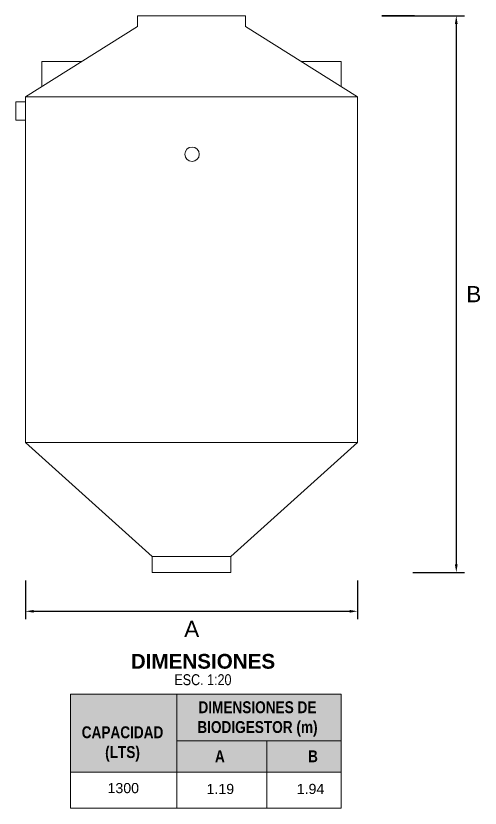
# Model space of a CAD drawing. Header units: metres. Extents: x 0 to 1843, y 1434 to 1492.
# Drawn here: x 1799.305 to 1802.168, y 1458.523 to 1463.411 of the extents above; entities that cross this region are included whole.
import ezdxf
from ezdxf.enums import TextEntityAlignment as Align

# ---------------------------------------------------------------- set-up
doc = ezdxf.new("R2010")
doc.units = ezdxf.units.M
doc.header["$LTSCALE"] = 0.005
doc.layers.add('-Textos', color=7, linetype='Continuous', lineweight=20)
for name, color, linetype in [('A_50_CotasExter', 7, 'Continuous'), ('G-TEXTOS-TITULOS', 4, 'Continuous'), ('PDF2_Text', 7, 'Continuous')]:
    doc.layers.add(name, color=color, linetype=linetype)
doc.layers.add("PDF_Tub. de desague 4''", color=7, linetype='Continuous', true_color=0x002595)
doc.styles.add('-Arial Narrow', font='ARIALN.TTF')
doc.styles.add('25-TITULO', font='arialbd.ttf', dxfattribs={"height": 0.1})
doc.styles.add('PDF Arial-BoldMT', font='arial.ttf')
doc.styles.add('PDF ArialMT', font='arial.ttf')

msp = doc.modelspace()

# ---------------------------------------------------------------- hatches: boundary and pattern name
at = {"layer": '-Textos'}
h = msp.add_hatch(color=144, dxfattribs=at)
h.dxf.hatch_style = 1
h.paths.add_polyline_path([(1801.31145, 1458.74522), (1801.31145, 1459.22703), (1799.6424, 1459.22769), (1799.6424, 1458.74588)])

# ---------------------------------------------------------------- linework, layer by layer
msp.add_lwpolyline([(1801.31145, 1458.52306), (1799.6424, 1458.52306), (1799.6424, 1459.22691), (1801.31145, 1459.22691)], close=True, dxfattribs=at)
for points in [[(1800.29721, 1459.22691), (1800.29721, 1458.52306)], [(1800.29721, 1458.93928), (1801.31145, 1458.93928)], [(1800.85216, 1458.93928), (1800.85216, 1458.52306)], [(1799.6424, 1458.74588), (1801.31145, 1458.74588)]]:
    msp.add_lwpolyline(points, dxfattribs=at)
at = {"layer": 'A_50_CotasExter', "color": 18, "ltscale": 0.005, "true_color": 0x000000}
for points in [[(1801.76375, 1463.4109), (1801.563, 1463.4109), (1802.07171, 1463.4109)], [(1802.02126, 1463.3615), (1802.02126, 1460.02651)], [(1801.75324, 1459.97711), (1802.07171, 1459.97711)], [(1799.36526, 1459.92771), (1799.36526, 1459.68807)], [(1801.4127, 1459.92771), (1801.4127, 1459.68807)], [(1799.41465, 1459.73747), (1801.3633, 1459.73747)]]:
    msp.add_lwpolyline(points, dxfattribs=at)
for points in [[(1802.01285, 1463.3615), (1802.02967, 1463.3615), (1802.02126, 1463.4109)], [(1802.01285, 1460.02651), (1802.02967, 1460.02651), (1802.02126, 1459.97711)], [(1799.41465, 1459.74588), (1799.41465, 1459.72906), (1799.36526, 1459.73747)], [(1801.3633, 1459.74588), (1801.3633, 1459.72906), (1801.4127, 1459.73747)]]:
    msp.add_solid(points, dxfattribs=at)
at = {"layer": "PDF_Tub. de desague 4''", "lineweight": 13}
for points in [[(1800.14619, 1459.97711), (1800.63177, 1459.97711), (1800.14619, 1459.97711), (1800.14619, 1460.07486), (1799.36526, 1460.77801), (1799.36526, 1462.91165), (1800.05475, 1463.34468), (1800.05475, 1463.4109), (1800.72216, 1463.4109), (1800.72216, 1463.34468), (1801.4127, 1462.91165), (1801.4127, 1460.77801), (1800.63177, 1460.07486), (1800.63177, 1459.97711), (1800.14934, 1459.97711)], [(1800.16616, 1463.4109), (1800.6118, 1463.4109)], [(1799.46616, 1462.97471), (1799.46616, 1463.12921), (1799.7121, 1463.12921)], [(1801.3118, 1462.97471), (1801.3118, 1463.12921), (1801.06481, 1463.12921)], [(1799.36526, 1462.91165), (1801.4127, 1462.91165)], [(1799.36526, 1462.88011), (1799.30535, 1462.88011), (1799.30535, 1462.76765), (1799.36526, 1462.76765)], [(1801.4127, 1460.77801), (1799.36526, 1460.77801)], [(1800.63177, 1460.07486), (1800.14619, 1460.07486)]]:
    msp.add_lwpolyline(points, dxfattribs=at)
msp.add_circle((1800.39195, 1462.55725), 0.04433, dxfattribs=at)

# ---------------------------------------------------------------- texts
at = {"layer": '-Textos', "style": '-Arial Narrow'}
msp.add_text('ESC. 1:20', height=0.067411, dxfattribs=at).set_placement((1800.45901, 1459.3155), align=Align.MIDDLE_CENTER)
at = {"layer": '-Textos', "char_height": 0.0732927, "attachment_point": 5, "style": '-Arial Narrow'}
for s, insert, width in [('\\pxqc;{\\fArial Narrow|b1|i0|c0|p34;DIMENSIONES DE BIODIGESTOR (m)}', (1800.79504, 1459.07348), 1.1651251), ('\\pxqc;{\\fArial Narrow|b1|i0|c0|p34;CAPACIDAD\\P(LTS)}', (1799.96316, 1458.91906), 0.7962068), ('{\\fArial Narrow|b1|i0|c0|p34;A}', (1800.56344, 1458.84296), 0.7962068), ('{\\fArial Narrow|b1|i0|c0|p34;B}', (1801.13733, 1458.84296), 0.7962068)]:
    msp.add_mtext(s, dxfattribs=dict(at, insert=insert, width=width))
at = {"layer": 'A_50_CotasExter', "color": 18, "ltscale": 0.005, "true_color": 0x000000, "char_height": 0.09989, "attachment_point": 4, "style": 'PDF ArialMT'}
for s, insert in [('B', (1802.08271, 1461.69417)), ('A', (1800.34315, 1459.62877))]:
    msp.add_mtext(s, dxfattribs=dict(at, insert=insert))
at = {"layer": 'G-TEXTOS-TITULOS', "color": 219, "true_color": 0x642165, "style": '25-TITULO'}
msp.add_text('DIMENSIONES', height=0.091, dxfattribs=at).set_placement((1800.45933, 1459.42898), align=Align.MIDDLE_CENTER)
at = {"layer": 'PDF2_Text', "char_height": 0.062461, "attachment_point": 4, "style": 'PDF Arial-BoldMT'}
for s, insert in [('1300', (1799.87082, 1458.6464)), ('1.19', (1800.4815, 1458.64115)), ('1.94', (1801.03753, 1458.64115))]:
    msp.add_mtext(s, dxfattribs=dict(at, insert=insert))

doc.saveas('drawing.dxf')
